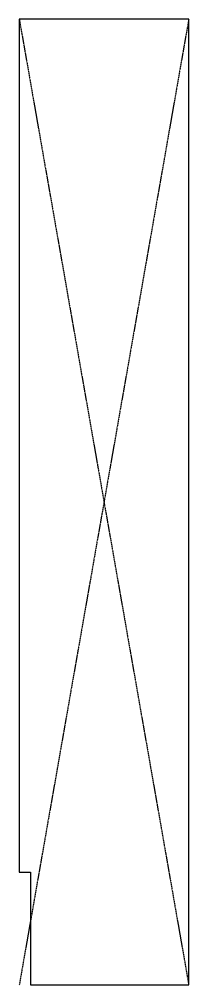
# Model space of a CAD drawing. Header units: millimetres. Extents: x -23 to 23, y -131 to 131.
import ezdxf

# ---------------------------------------------------------------- set-up
doc = ezdxf.new("R2010")
doc.units = ezdxf.units.MM
doc.linetypes.add('DASHED', pattern=[0.2067, 0.1654, -0.0413])

msp = doc.modelspace()

# ---------------------------------------------------------------- linework, layer by layer
at = {"color": 181, "linetype": 'DASHED', "lineweight": 25, "true_color": 0xa666ff}
for p, q in [((23, 131), (-23, -131)), ((-23, 131), (23, -131))]:
    msp.add_line(p, q, dxfattribs=at)
msp.add_lwpolyline([(23, 131), (-23, 131), (-23, -100.5), (-20, -100.5), (-20, -131), (23, -131)], close=True)
msp.add_lwpolyline([(-23, 131), (-23, -100.5), (-20, -100.5), (-20, -131), (23, -131)])

doc.saveas('drawing.dxf')
